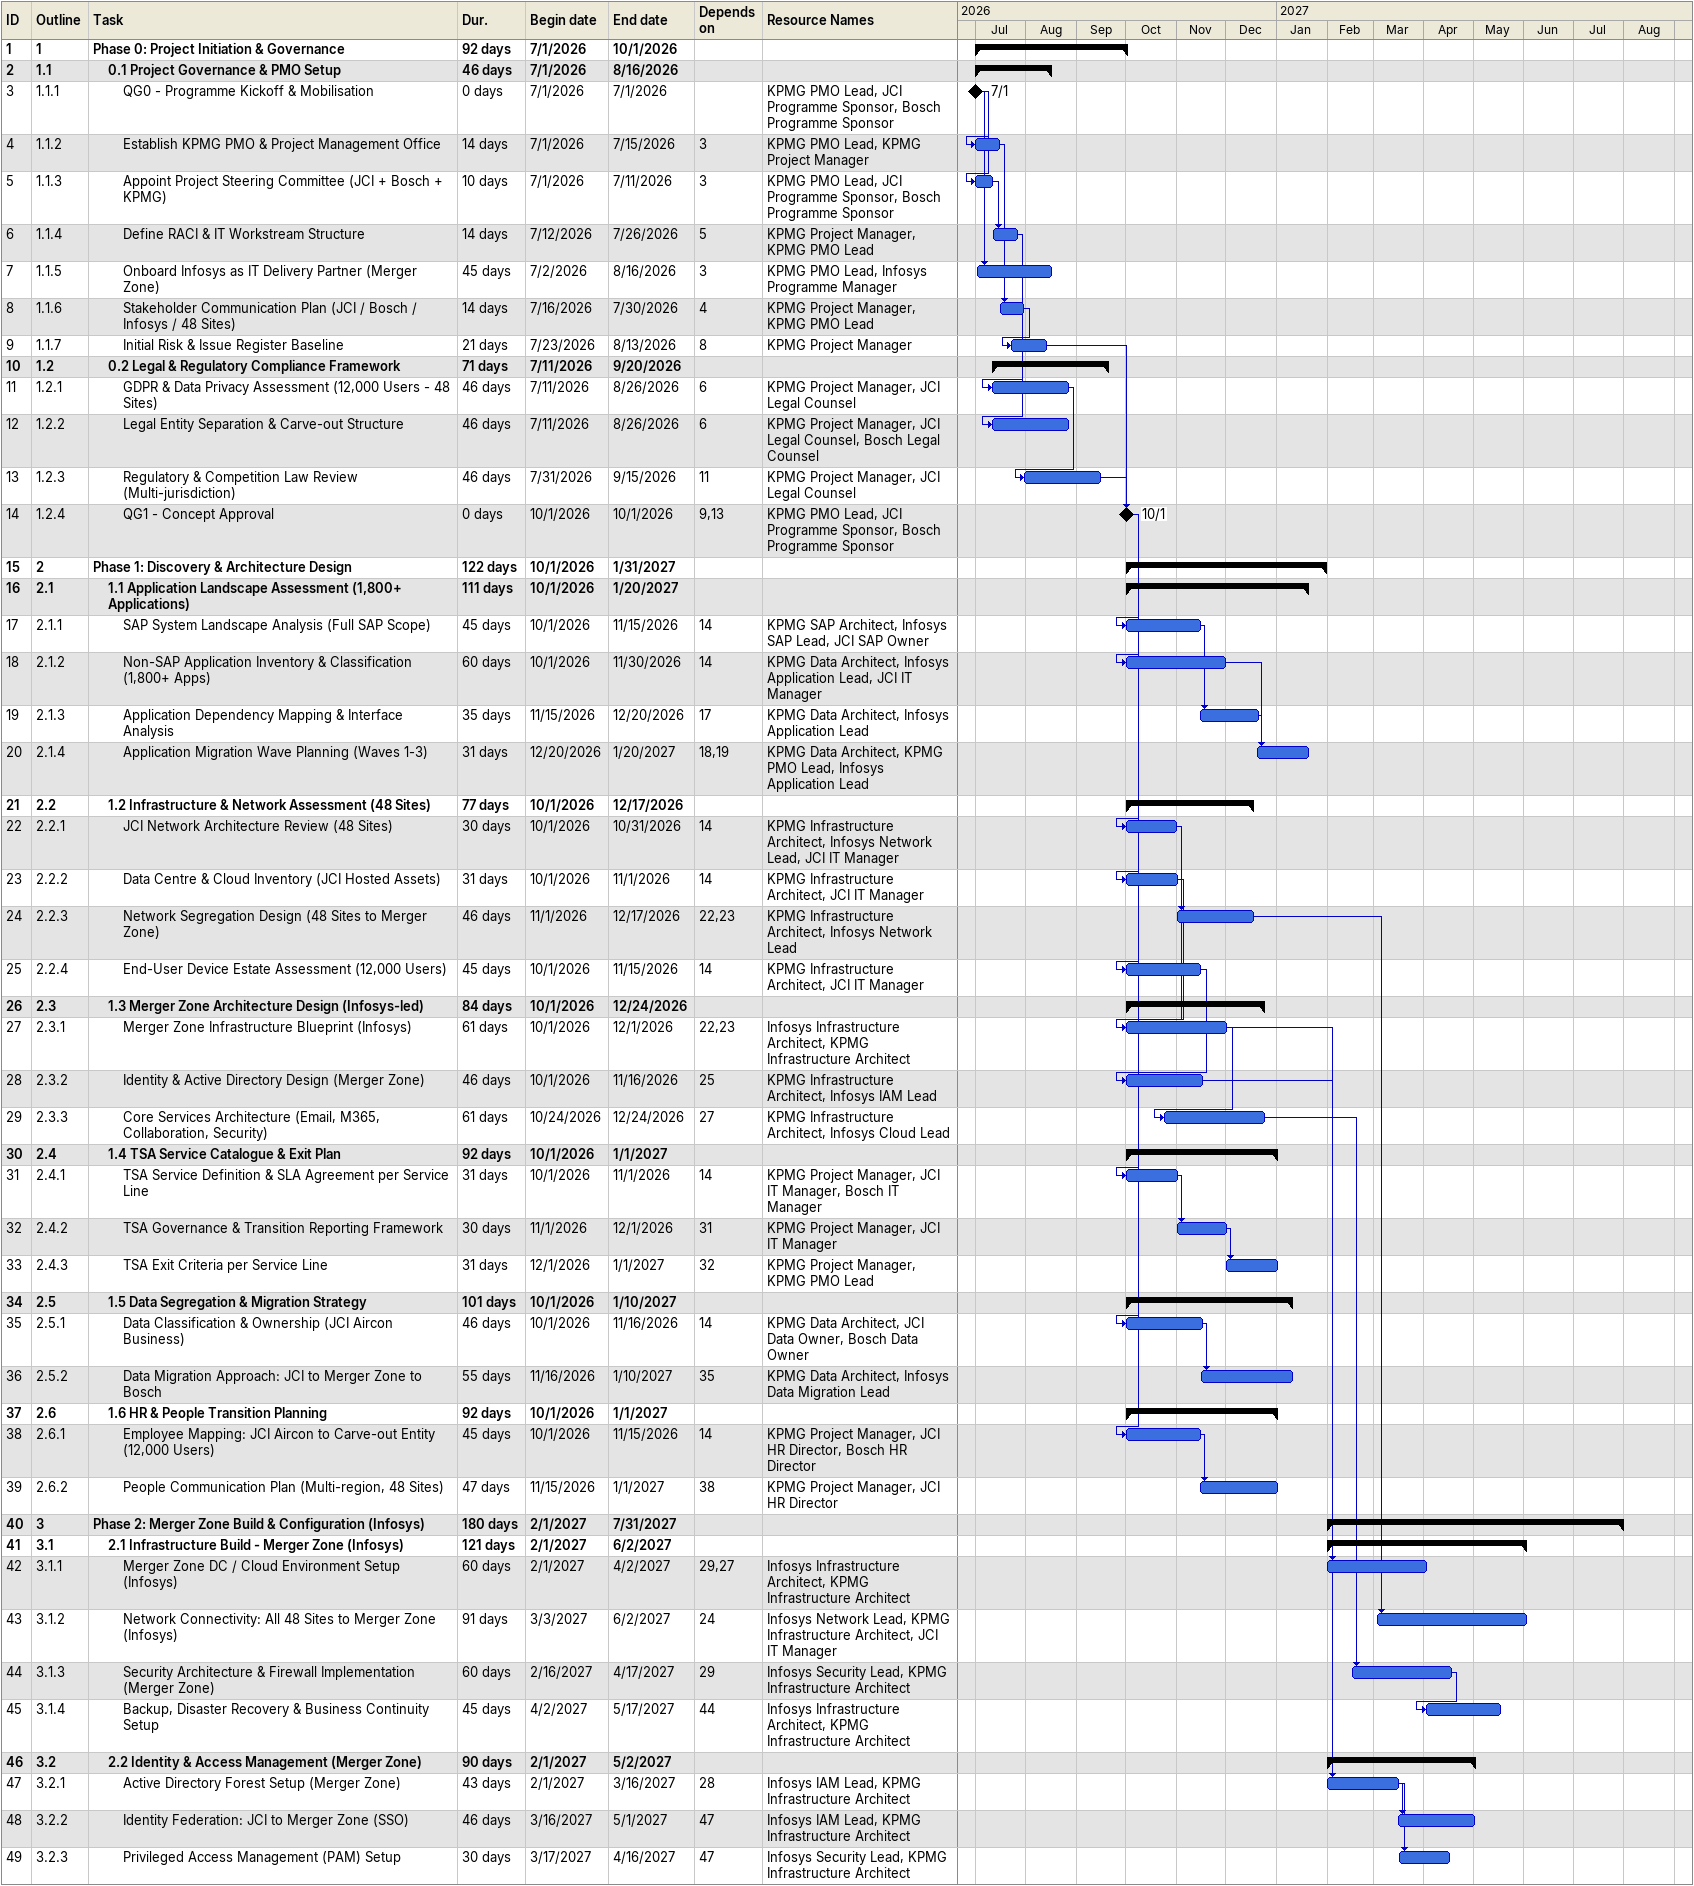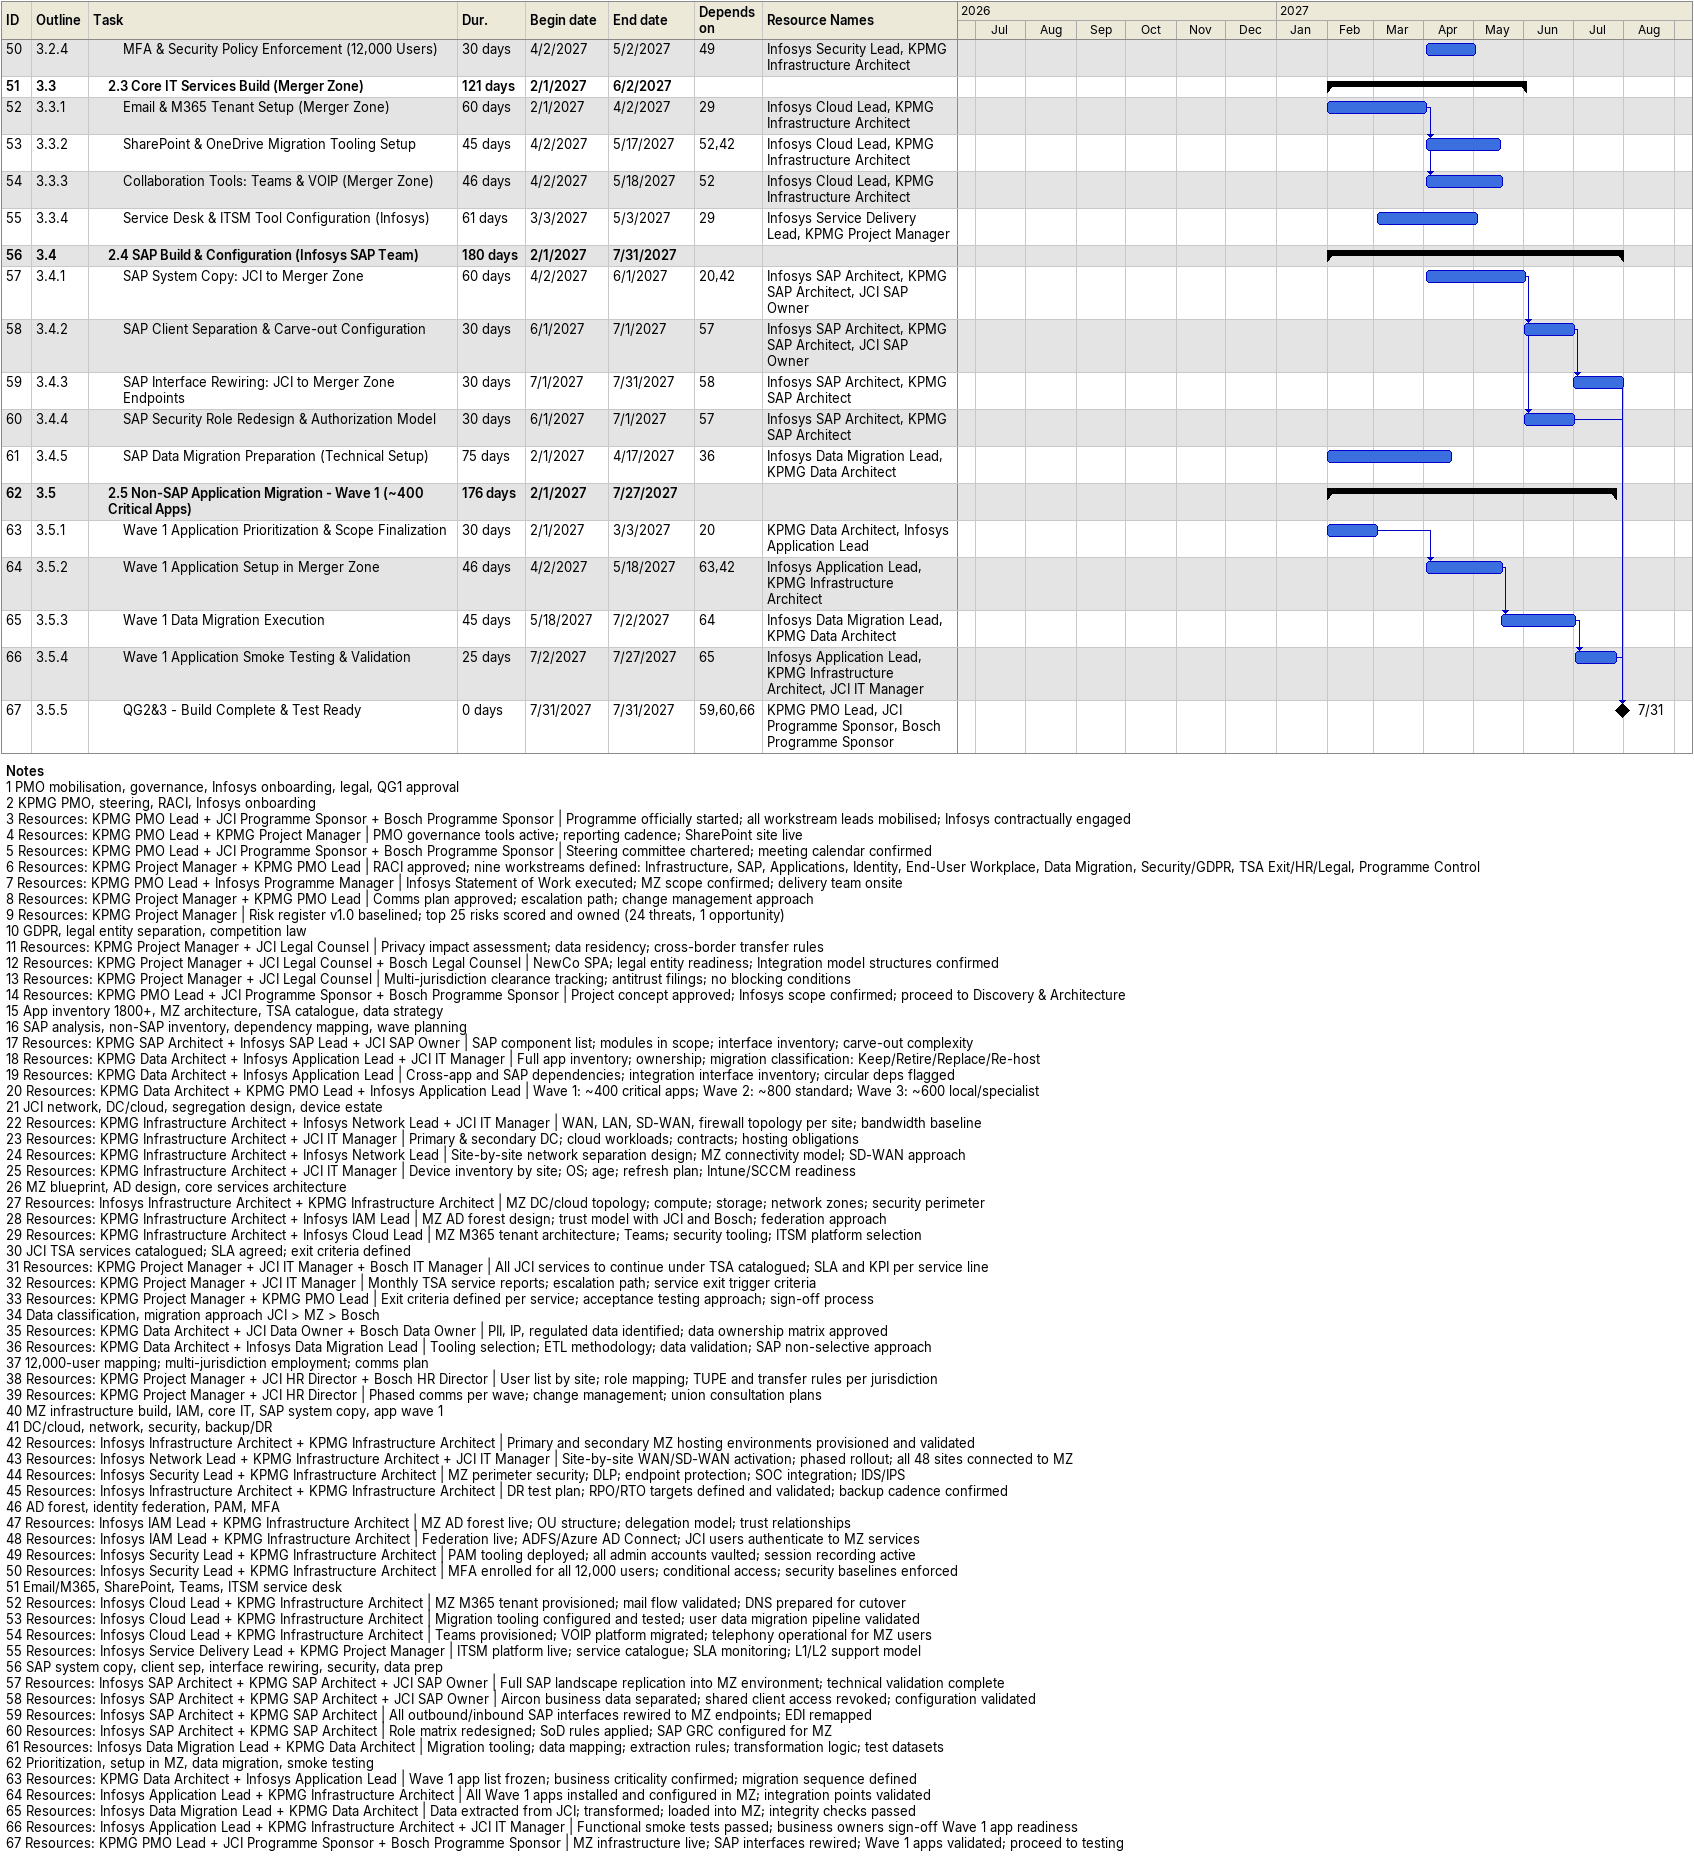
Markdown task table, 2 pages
| ID | WBS | Task | Duration | Start | Finish | Predecessors | Resources |
|---|---|---|---|---|---|---|---|
| 1 | 1 | **Phase 0: Project Initiation & Governance** | 92d | 2026-07-01 | 2026-10-01 |  |  |
| 2 | 1.1 | **0.1 Project Governance & PMO Setup** | 46d | 2026-07-01 | 2026-08-16 |  |  |
| 3 | 1.1.1 | QG0 - Programme Kickoff & Mobilisation | 0d | 2026-07-01 | 2026-07-01 |  | KPMG PMO Lead, JCI Programme Sponsor, Bosch Programme Sponsor |
| 4 | 1.1.2 | Establish KPMG PMO & Project Management Office | 14d | 2026-07-01 | 2026-07-15 | 3 | KPMG PMO Lead, KPMG Project Manager |
| 5 | 1.1.3 | Appoint Project Steering Committee (JCI + Bosch + KPMG) | 10d | 2026-07-01 | 2026-07-11 | 3 | KPMG PMO Lead, JCI Programme Sponsor, Bosch Programme Sponsor |
| 6 | 1.1.4 | Define RACI & IT Workstream Structure | 14d | 2026-07-12 | 2026-07-26 | 5 | KPMG Project Manager, KPMG PMO Lead |
| 7 | 1.1.5 | Onboard Infosys as IT Delivery Partner (Merger Zone) | 45d | 2026-07-02 | 2026-08-16 | 3 | KPMG PMO Lead, Infosys Programme Manager |
| 8 | 1.1.6 | Stakeholder Communication Plan (JCI / Bosch / Infosys / 48 Sites) | 14d | 2026-07-16 | 2026-07-30 | 4 | KPMG Project Manager, KPMG PMO Lead |
| 9 | 1.1.7 | Initial Risk & Issue Register Baseline | 21d | 2026-07-23 | 2026-08-13 | 8 | KPMG Project Manager |
| 10 | 1.2 | **0.2 Legal & Regulatory Compliance Framework** | 71d | 2026-07-11 | 2026-09-20 |  |  |
| 11 | 1.2.1 | GDPR & Data Privacy Assessment (12,000 Users - 48 Sites) | 46d | 2026-07-11 | 2026-08-26 | 6 | KPMG Project Manager, JCI Legal Counsel |
| 12 | 1.2.2 | Legal Entity Separation & Carve-out Structure | 46d | 2026-07-11 | 2026-08-26 | 6 | KPMG Project Manager, JCI Legal Counsel, Bosch Legal Counsel |
| 13 | 1.2.3 | Regulatory & Competition Law Review (Multi-jurisdiction) | 46d | 2026-07-31 | 2026-09-15 | 11 | KPMG Project Manager, JCI Legal Counsel |
| 14 | 1.2.4 | QG1 - Concept Approval | 0d | 2026-10-01 | 2026-10-01 | 9, 13 | KPMG PMO Lead, JCI Programme Sponsor, Bosch Programme Sponsor |
| 15 | 2 | **Phase 1: Discovery & Architecture Design** | 122d | 2026-10-01 | 2027-01-31 |  |  |
| 16 | 2.1 | **1.1 Application Landscape Assessment (1,800+ Applications)** | 111d | 2026-10-01 | 2027-01-20 |  |  |
| 17 | 2.1.1 | SAP System Landscape Analysis (Full SAP Scope) | 45d | 2026-10-01 | 2026-11-15 | 14 | KPMG SAP Architect, Infosys SAP Lead, JCI SAP Owner |
| 18 | 2.1.2 | Non-SAP Application Inventory & Classification (1,800+ Apps) | 60d | 2026-10-01 | 2026-11-30 | 14 | KPMG Data Architect, Infosys Application Lead, JCI IT Manager |
| 19 | 2.1.3 | Application Dependency Mapping & Interface Analysis | 35d | 2026-11-15 | 2026-12-20 | 17 | KPMG Data Architect, Infosys Application Lead |
| 20 | 2.1.4 | Application Migration Wave Planning (Waves 1-3) | 31d | 2026-12-20 | 2027-01-20 | 18, 19 | KPMG Data Architect, KPMG PMO Lead, Infosys Application Lead |
| 21 | 2.2 | **1.2 Infrastructure & Network Assessment (48 Sites)** | 77d | 2026-10-01 | 2026-12-17 |  |  |
| 22 | 2.2.1 | JCI Network Architecture Review (48 Sites) | 30d | 2026-10-01 | 2026-10-31 | 14 | KPMG Infrastructure Architect, Infosys Network Lead, JCI IT Manager |
| 23 | 2.2.2 | Data Centre & Cloud Inventory (JCI Hosted Assets) | 31d | 2026-10-01 | 2026-11-01 | 14 | KPMG Infrastructure Architect, JCI IT Manager |
| 24 | 2.2.3 | Network Segregation Design (48 Sites to Merger Zone) | 46d | 2026-11-01 | 2026-12-17 | 22, 23 | KPMG Infrastructure Architect, Infosys Network Lead |
| 25 | 2.2.4 | End-User Device Estate Assessment (12,000 Users) | 45d | 2026-10-01 | 2026-11-15 | 14 | KPMG Infrastructure Architect, JCI IT Manager |
| 26 | 2.3 | **1.3 Merger Zone Architecture Design (Infosys-led)** | 84d | 2026-10-01 | 2026-12-24 |  |  |
| 27 | 2.3.1 | Merger Zone Infrastructure Blueprint (Infosys) | 61d | 2026-10-01 | 2026-12-01 | 22, 23 | Infosys Infrastructure Architect, KPMG Infrastructure Architect |
| 28 | 2.3.2 | Identity & Active Directory Design (Merger Zone) | 46d | 2026-10-01 | 2026-11-16 | 25 | KPMG Infrastructure Architect, Infosys IAM Lead |
| 29 | 2.3.3 | Core Services Architecture (Email, M365, Collaboration, Security) | 61d | 2026-10-24 | 2026-12-24 | 27 | KPMG Infrastructure Architect, Infosys Cloud Lead |
| 30 | 2.4 | **1.4 TSA Service Catalogue & Exit Plan** | 92d | 2026-10-01 | 2027-01-01 |  |  |
| 31 | 2.4.1 | TSA Service Definition & SLA Agreement per Service Line | 31d | 2026-10-01 | 2026-11-01 | 14 | KPMG Project Manager, JCI IT Manager, Bosch IT Manager |
| 32 | 2.4.2 | TSA Governance & Transition Reporting Framework | 30d | 2026-11-01 | 2026-12-01 | 31 | KPMG Project Manager, JCI IT Manager |
| 33 | 2.4.3 | TSA Exit Criteria per Service Line | 31d | 2026-12-01 | 2027-01-01 | 32 | KPMG Project Manager, KPMG PMO Lead |
| 34 | 2.5 | **1.5 Data Segregation & Migration Strategy** | 101d | 2026-10-01 | 2027-01-10 |  |  |
| 35 | 2.5.1 | Data Classification & Ownership (JCI Aircon Business) | 46d | 2026-10-01 | 2026-11-16 | 14 | KPMG Data Architect, JCI Data Owner, Bosch Data Owner |
| 36 | 2.5.2 | Data Migration Approach: JCI to Merger Zone to Bosch | 55d | 2026-11-16 | 2027-01-10 | 35 | KPMG Data Architect, Infosys Data Migration Lead |
| 37 | 2.6 | **1.6 HR & People Transition Planning** | 92d | 2026-10-01 | 2027-01-01 |  |  |
| 38 | 2.6.1 | Employee Mapping: JCI Aircon to Carve-out Entity (12,000 Users) | 45d | 2026-10-01 | 2026-11-15 | 14 | KPMG Project Manager, JCI HR Director, Bosch HR Director |
| 39 | 2.6.2 | People Communication Plan (Multi-region, 48 Sites) | 47d | 2026-11-15 | 2027-01-01 | 38 | KPMG Project Manager, JCI HR Director |
| 40 | 3 | **Phase 2: Merger Zone Build & Configuration (Infosys)** | 180d | 2027-02-01 | 2027-07-31 |  |  |
| 41 | 3.1 | **2.1 Infrastructure Build - Merger Zone (Infosys)** | 121d | 2027-02-01 | 2027-06-02 |  |  |
| 42 | 3.1.1 | Merger Zone DC / Cloud Environment Setup (Infosys) | 60d | 2027-02-01 | 2027-04-02 | 29, 27 | Infosys Infrastructure Architect, KPMG Infrastructure Architect |
| 43 | 3.1.2 | Network Connectivity: All 48 Sites to Merger Zone (Infosys) | 91d | 2027-03-03 | 2027-06-02 | 24 | Infosys Network Lead, KPMG Infrastructure Architect, JCI IT Manager |
| 44 | 3.1.3 | Security Architecture & Firewall Implementation (Merger Zone) | 60d | 2027-02-16 | 2027-04-17 | 29 | Infosys Security Lead, KPMG Infrastructure Architect |
| 45 | 3.1.4 | Backup, Disaster Recovery & Business Continuity Setup | 45d | 2027-04-02 | 2027-05-17 | 44 | Infosys Infrastructure Architect, KPMG Infrastructure Architect |
| 46 | 3.2 | **2.2 Identity & Access Management (Merger Zone)** | 90d | 2027-02-01 | 2027-05-02 |  |  |
| 47 | 3.2.1 | Active Directory Forest Setup (Merger Zone) | 43d | 2027-02-01 | 2027-03-16 | 28 | Infosys IAM Lead, KPMG Infrastructure Architect |
| 48 | 3.2.2 | Identity Federation: JCI to Merger Zone (SSO) | 46d | 2027-03-16 | 2027-05-01 | 47 | Infosys IAM Lead, KPMG Infrastructure Architect |
| 49 | 3.2.3 | Privileged Access Management (PAM) Setup | 30d | 2027-03-17 | 2027-04-16 | 47 | Infosys Security Lead, KPMG Infrastructure Architect |
| 50 | 3.2.4 | MFA & Security Policy Enforcement (12,000 Users) | 30d | 2027-04-02 | 2027-05-02 | 49 | Infosys Security Lead, KPMG Infrastructure Architect |
| 51 | 3.3 | **2.3 Core IT Services Build (Merger Zone)** | 121d | 2027-02-01 | 2027-06-02 |  |  |
| 52 | 3.3.1 | Email & M365 Tenant Setup (Merger Zone) | 60d | 2027-02-01 | 2027-04-02 | 29 | Infosys Cloud Lead, KPMG Infrastructure Architect |
| 53 | 3.3.2 | SharePoint & OneDrive Migration Tooling Setup | 45d | 2027-04-02 | 2027-05-17 | 52, 42 | Infosys Cloud Lead, KPMG Infrastructure Architect |
| 54 | 3.3.3 | Collaboration Tools: Teams & VOIP (Merger Zone) | 46d | 2027-04-02 | 2027-05-18 | 52 | Infosys Cloud Lead, KPMG Infrastructure Architect |
| 55 | 3.3.4 | Service Desk & ITSM Tool Configuration (Infosys) | 61d | 2027-03-03 | 2027-05-03 | 29 | Infosys Service Delivery Lead, KPMG Project Manager |
| 56 | 3.4 | **2.4 SAP Build & Configuration (Infosys SAP Team)** | 180d | 2027-02-01 | 2027-07-31 |  |  |
| 57 | 3.4.1 | SAP System Copy: JCI to Merger Zone | 60d | 2027-04-02 | 2027-06-01 | 20, 42 | Infosys SAP Architect, KPMG SAP Architect, JCI SAP Owner |
| 58 | 3.4.2 | SAP Client Separation & Carve-out Configuration | 30d | 2027-06-01 | 2027-07-01 | 57 | Infosys SAP Architect, KPMG SAP Architect, JCI SAP Owner |
| 59 | 3.4.3 | SAP Interface Rewiring: JCI to Merger Zone Endpoints | 30d | 2027-07-01 | 2027-07-31 | 58 | Infosys SAP Architect, KPMG SAP Architect |
| 60 | 3.4.4 | SAP Security Role Redesign & Authorization Model | 30d | 2027-06-01 | 2027-07-01 | 57 | Infosys SAP Architect, KPMG SAP Architect |
| 61 | 3.4.5 | SAP Data Migration Preparation (Technical Setup) | 75d | 2027-02-01 | 2027-04-17 | 36 | Infosys Data Migration Lead, KPMG Data Architect |
| 62 | 3.5 | **2.5 Non-SAP Application Migration - Wave 1 (~400 Critical Apps)** | 176d | 2027-02-01 | 2027-07-27 |  |  |
| 63 | 3.5.1 | Wave 1 Application Prioritization & Scope Finalization | 30d | 2027-02-01 | 2027-03-03 | 20 | KPMG Data Architect, Infosys Application Lead |
| 64 | 3.5.2 | Wave 1 Application Setup in Merger Zone | 46d | 2027-04-02 | 2027-05-18 | 63, 42 | Infosys Application Lead, KPMG Infrastructure Architect |
| 65 | 3.5.3 | Wave 1 Data Migration Execution | 45d | 2027-05-18 | 2027-07-02 | 64 | Infosys Data Migration Lead, KPMG Data Architect |
| 66 | 3.5.4 | Wave 1 Application Smoke Testing & Validation | 25d | 2027-07-02 | 2027-07-27 | 65 | Infosys Application Lead, KPMG Infrastructure Architect, JCI IT Manager |
| 67 | 3.5.5 | QG2&3 - Build Complete & Test Ready | 0d | 2027-07-31 | 2027-07-31 | 59, 60, 66 | KPMG PMO Lead, JCI Programme Sponsor, Bosch Programme Sponsor |

Notes
- 1: PMO mobilisation, governance, Infosys onboarding, legal, QG1 approval
- 2: KPMG PMO, steering, RACI, Infosys onboarding
- 3: Resources: KPMG PMO Lead + JCI Programme Sponsor + Bosch Programme Sponsor | Programme officially started; all workstream leads mobilised; Infosys contractually engaged
- 4: Resources: KPMG PMO Lead + KPMG Project Manager | PMO governance tools active; reporting cadence; SharePoint site live
- 5: Resources: KPMG PMO Lead + JCI Programme Sponsor + Bosch Programme Sponsor | Steering committee chartered; meeting calendar confirmed
- 6: Resources: KPMG Project Manager + KPMG PMO Lead | RACI approved; nine workstreams defined: Infrastructure, SAP, Applications, Identity, End-User Workplace, Data Migration, Security/GDPR, TSA Exit/HR/Legal, Programme Control
- 7: Resources: KPMG PMO Lead + Infosys Programme Manager | Infosys Statement of Work executed; MZ scope confirmed; delivery team onsite
- 8: Resources: KPMG Project Manager + KPMG PMO Lead | Comms plan approved; escalation path; change management approach
- 9: Resources: KPMG Project Manager | Risk register v1.0 baselined; top 25 risks scored and owned (24 threats, 1 opportunity)
- 10: GDPR, legal entity separation, competition law
- 11: Resources: KPMG Project Manager + JCI Legal Counsel | Privacy impact assessment; data residency; cross-border transfer rules
- 12: Resources: KPMG Project Manager + JCI Legal Counsel + Bosch Legal Counsel | NewCo SPA; legal entity readiness; Integration model structures confirmed
- 13: Resources: KPMG Project Manager + JCI Legal Counsel | Multi-jurisdiction clearance tracking; antitrust filings; no blocking conditions
- 14: Resources: KPMG PMO Lead + JCI Programme Sponsor + Bosch Programme Sponsor | Project concept approved; Infosys scope confirmed; proceed to Discovery & Architecture
- 15: App inventory 1800+, MZ architecture, TSA catalogue, data strategy
- 16: SAP analysis, non-SAP inventory, dependency mapping, wave planning
- 17: Resources: KPMG SAP Architect + Infosys SAP Lead + JCI SAP Owner | SAP component list; modules in scope; interface inventory; carve-out complexity
- 18: Resources: KPMG Data Architect + Infosys Application Lead + JCI IT Manager | Full app inventory; ownership; migration classification: Keep/Retire/Replace/Re-host
- 19: Resources: KPMG Data Architect + Infosys Application Lead | Cross-app and SAP dependencies; integration interface inventory; circular deps flagged
- 20: Resources: KPMG Data Architect + KPMG PMO Lead + Infosys Application Lead | Wave 1: ~400 critical apps; Wave 2: ~800 standard; Wave 3: ~600 local/specialist
- 21: JCI network, DC/cloud, segregation design, device estate
- 22: Resources: KPMG Infrastructure Architect + Infosys Network Lead + JCI IT Manager | WAN, LAN, SD-WAN, firewall topology per site; bandwidth baseline
- 23: Resources: KPMG Infrastructure Architect + JCI IT Manager | Primary & secondary DC; cloud workloads; contracts; hosting obligations
- 24: Resources: KPMG Infrastructure Architect + Infosys Network Lead | Site-by-site network separation design; MZ connectivity model; SD-WAN approach
- 25: Resources: KPMG Infrastructure Architect + JCI IT Manager | Device inventory by site; OS; age; refresh plan; Intune/SCCM readiness
- 26: MZ blueprint, AD design, core services architecture
- 27: Resources: Infosys Infrastructure Architect + KPMG Infrastructure Architect | MZ DC/cloud topology; compute; storage; network zones; security perimeter
- 28: Resources: KPMG Infrastructure Architect + Infosys IAM Lead | MZ AD forest design; trust model with JCI and Bosch; federation approach
- 29: Resources: KPMG Infrastructure Architect + Infosys Cloud Lead | MZ M365 tenant architecture; Teams; security tooling; ITSM platform selection
- 30: JCI TSA services catalogued; SLA agreed; exit criteria defined
- 31: Resources: KPMG Project Manager + JCI IT Manager + Bosch IT Manager | All JCI services to continue under TSA catalogued; SLA and KPI per service line
- 32: Resources: KPMG Project Manager + JCI IT Manager | Monthly TSA service reports; escalation path; service exit trigger criteria
- 33: Resources: KPMG Project Manager + KPMG PMO Lead | Exit criteria defined per service; acceptance testing approach; sign-off process
- 34: Data classification, migration approach JCI > MZ > Bosch
- 35: Resources: KPMG Data Architect + JCI Data Owner + Bosch Data Owner | PII, IP, regulated data identified; data ownership matrix approved
- 36: Resources: KPMG Data Architect + Infosys Data Migration Lead | Tooling selection; ETL methodology; data validation; SAP non-selective approach
- 37: 12,000-user mapping; multi-jurisdiction employment; comms plan
- 38: Resources: KPMG Project Manager + JCI HR Director + Bosch HR Director | User list by site; role mapping; TUPE and transfer rules per jurisdiction
- 39: Resources: KPMG Project Manager + JCI HR Director | Phased comms per wave; change management; union consultation plans
- 40: MZ infrastructure build, IAM, core IT, SAP system copy, app wave 1
- 41: DC/cloud, network, security, backup/DR
- 42: Resources: Infosys Infrastructure Architect + KPMG Infrastructure Architect | Primary and secondary MZ hosting environments provisioned and validated
- 43: Resources: Infosys Network Lead + KPMG Infrastructure Architect + JCI IT Manager | Site-by-site WAN/SD-WAN activation; phased rollout; all 48 sites connected to MZ
- 44: Resources: Infosys Security Lead + KPMG Infrastructure Architect | MZ perimeter security; DLP; endpoint protection; SOC integration; IDS/IPS
- 45: Resources: Infosys Infrastructure Architect + KPMG Infrastructure Architect | DR test plan; RPO/RTO targets defined and validated; backup cadence confirmed
- 46: AD forest, identity federation, PAM, MFA
- 47: Resources: Infosys IAM Lead + KPMG Infrastructure Architect | MZ AD forest live; OU structure; delegation model; trust relationships
- 48: Resources: Infosys IAM Lead + KPMG Infrastructure Architect | Federation live; ADFS/Azure AD Connect; JCI users authenticate to MZ services
- 49: Resources: Infosys Security Lead + KPMG Infrastructure Architect | PAM tooling deployed; all admin accounts vaulted; session recording active
- 50: Resources: Infosys Security Lead + KPMG Infrastructure Architect | MFA enrolled for all 12,000 users; conditional access; security baselines enforced
- 51: Email/M365, SharePoint, Teams, ITSM service desk
- 52: Resources: Infosys Cloud Lead + KPMG Infrastructure Architect | MZ M365 tenant provisioned; mail flow validated; DNS prepared for cutover
- 53: Resources: Infosys Cloud Lead + KPMG Infrastructure Architect | Migration tooling configured and tested; user data migration pipeline validated
- 54: Resources: Infosys Cloud Lead + KPMG Infrastructure Architect | Teams provisioned; VOIP platform migrated; telephony operational for MZ users
- 55: Resources: Infosys Service Delivery Lead + KPMG Project Manager | ITSM platform live; service catalogue; SLA monitoring; L1/L2 support model
- 56: SAP system copy, client sep, interface rewiring, security, data prep
- 57: Resources: Infosys SAP Architect + KPMG SAP Architect + JCI SAP Owner | Full SAP landscape replication into MZ environment; technical validation complete
- 58: Resources: Infosys SAP Architect + KPMG SAP Architect + JCI SAP Owner | Aircon business data separated; shared client access revoked; configuration validated
- 59: Resources: Infosys SAP Architect + KPMG SAP Architect | All outbound/inbound SAP interfaces rewired to MZ endpoints; EDI remapped
- 60: Resources: Infosys SAP Architect + KPMG SAP Architect | Role matrix redesigned; SoD rules applied; SAP GRC configured for MZ
- 61: Resources: Infosys Data Migration Lead + KPMG Data Architect | Migration tooling; data mapping; extraction rules; transformation logic; test datasets
- 62: Prioritization, setup in MZ, data migration, smoke testing
- 63: Resources: KPMG Data Architect + Infosys Application Lead | Wave 1 app list frozen; business criticality confirmed; migration sequence defined
- 64: Resources: Infosys Application Lead + KPMG Infrastructure Architect | All Wave 1 apps installed and configured in MZ; integration points validated
- 65: Resources: Infosys Data Migration Lead + KPMG Data Architect | Data extracted from JCI; transformed; loaded into MZ; integrity checks passed
- 66: Resources: Infosys Application Lead + KPMG Infrastructure Architect + JCI IT Manager | Functional smoke tests passed; business owners sign-off Wave 1 app readiness
- 67: Resources: KPMG PMO Lead + JCI Programme Sponsor + Bosch Programme Sponsor | MZ infrastructure live; SAP interfaces rewired; Wave 1 apps validated; proceed to testing
